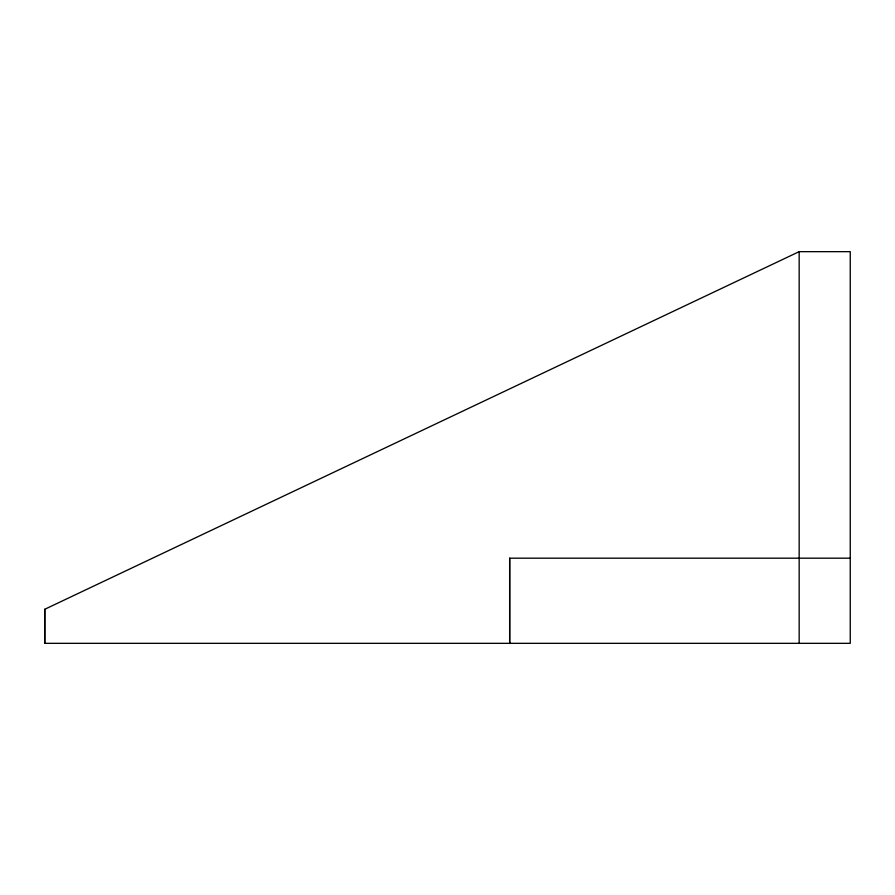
<?xml version="1.0" encoding="UTF-8"?>
<svg xmlns="http://www.w3.org/2000/svg" width="895" height="895" viewBox="0 0 895 895"><rect width="100%" height="100%" fill="white"/><g stroke="black" fill="none" stroke-linecap="round" stroke-linejoin="round"><path stroke-width="1.34" d="M44.75 643.337L44.75 609.282L799.157 251.663L850.25 251.663L850.25 643.337L44.75 643.337L44.75 609.282M509.658 558.189L509.658 643.337L509.658 558.189L850.25 558.189M799.157 643.337L799.157 251.663"/></g></svg>
